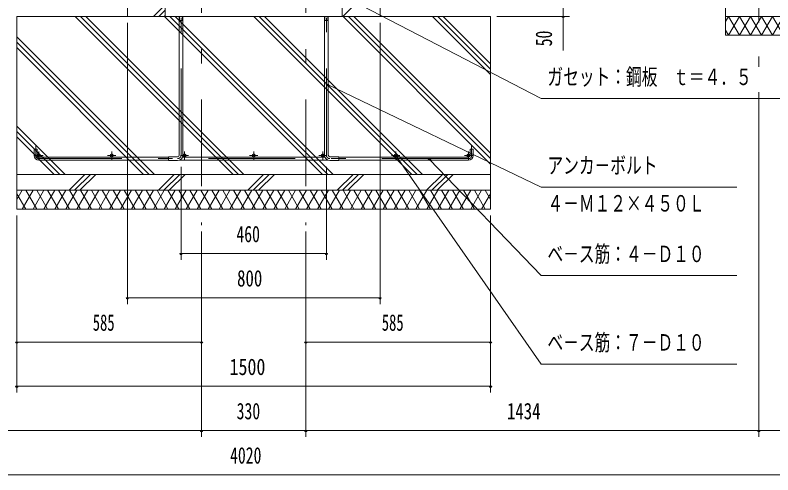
# Model space of a CAD drawing. Units: millimetres, scale not verified. Extents: x -34086 to 34091, y -14700 to 14700.
# Drawn here: x 21273 to 29668, y -4592 to 496 of the extents above; entities that cross this region are included whole.
import ezdxf
from ezdxf.enums import TextEntityAlignment as Align

# ---------------------------------------------------------------- set-up
doc = ezdxf.new("R2010")
doc.units = ezdxf.units.MM
doc.header["$LTSCALE"] = 80
doc.linetypes.add('USER3', pattern=[24, 12, -5, 2, -5])
for name, color, linetype, lineweight in [('0-6_2-02BOLD', 7, 'Continuous', 18), ('0-8_2-22CENTER', 3, 'USER3', 18), ('0-9_2-42THIN', 4, 'Continuous', 18), ('0-A_2-52DIM', 3, 'Continuous', 18), ('0-B_2-62HATCH', 2, 'Continuous', 18)]:
    doc.layers.add(name, color=color, linetype=linetype, lineweight=lineweight)
doc.styles.add('ＭＳ ゴシック', font='')
doc.styles.get('ＭＳ ゴシック').set_extended_font_data('MS Gothic')

msp = doc.modelspace()

# ---------------------------------------------------------------- linework, layer by layer
at = {"layer": '0-6_2-02BOLD'}
for p, q in [((22935.74, 482.9), (22935.74, 1357.9)), ((23089.74, 482.9), (23089.74, -1053.6)), ((23089.74, 435.65), (23131.74, 435.65)), ((23131.74, -1053.6), (23131.74, 482.9)), ((24699.74, 482.9), (24699.74, -1053.6)), ((24699.74, 435.65), (24741.74, 435.65)), ((24741.74, -1053.6), (24741.74, 482.9)), ((29879.84, 482.9), (29144.83, 482.9)), ((21535.74, -1074.6), (22970.74, -1074.6)), ((23072.24, -1071.1), (22970.74, -1071.1)), ((24703.57, -1074.6), (23127.92, -1074.6)), ((24860.74, -1074.6), (26295.74, -1074.6)), ((22970.74, -1109.6), (21535.74, -1109.6)), ((23092.35, -1109.6), (24739.14, -1109.6)), ((26295.74, -1109.6), (24860.74, -1109.6)), ((26540.74, -1267.1), (21290.74, -1267.1)), ((21290.74, -1442.1), (26540.74, -1442.1))]:
    msp.add_line(p, q, dxfattribs=at)
for points in [[(22515.74, 482.9), (22515.74, 1357.9), (18686.64, 1357.9), (18686.64, 272.9), (17951.64, 272.9), (17951.64, 1357.9), (16880.74, 1357.9)], [(22935.74, 1357.9), (24895.74, 1357.9), (24895.74, 482.9)], [(25315.74, 482.9), (25315.74, 1357.9), (29144.83, 1357.9), (29144.83, 272.9), (29879.84, 272.9), (29879.84, 1357.9), (30950.74, 1357.9)], [(21483.24, -1057.1), (21483.24, -987.1), (21518.24, -987.1), (21518.24, -1057.1)], [(26313.24, -1057.1), (26313.24, -987.1), (26348.24, -987.1), (26348.24, -1057.1)], [(22970.74, -1071.1), (22970.74, -1113.1), (23072.24, -1113.1)], [(24759.24, -1113.1), (24860.74, -1113.1), (24860.74, -1071.1), (24759.24, -1071.1)]]:
    msp.add_lwpolyline(points, dxfattribs=at)
msp.add_lwpolyline([(21290.74, -1652.1), (21290.74, 482.9), (26540.74, 482.9), (26540.74, -1652.1)], close=True, dxfattribs=at)
for centre in [(21535.74, -1057.1), (22342.49, -1057.1), (23149.24, -1057.1), (23915.74, -1057.1), (24682.24, -1057.1), (25488.99, -1057.1), (26295.74, -1057.1)]:
    msp.add_circle(centre, 17.5, dxfattribs=at)
for centre, radius, start, end in [((21535.74, -1057.1), 52.5, 180, 270), ((23072.24, -1053.6), 59.5, 270, 0), ((23072.24, -1053.6), 17.5, 270, 0), ((24759.24, -1053.6), 59.5, 180, 270), ((24759.24, -1053.6), 17.5, 180, 270), ((26295.74, -1057.1), 52.5, 270, 0)]:
    msp.add_arc(centre, radius, start, end, dxfattribs=at)
at = {"layer": '0-8_2-22CENTER'}
for p, q in [((23338.25, 7241.41), (23338.25, -1827.1)), ((24493.24, 7241.41), (24493.24, -1827.1)), ((29512.24, 5775.85), (29512.24, 132.9)), ((23110.74, -1053.6), (23110.74, 626.73)), ((24720.74, -1053.6), (24720.74, 626.73)), ((21500.74, -1057.1), (21500.74, -952.1)), ((26330.74, -952.1), (26330.74, -1057.1)), ((21490.24, -1057.1), (21581.24, -1057.1)), ((21535.74, -1102.6), (21535.74, -1011.6)), ((22296.99, -1057.1), (22387.99, -1057.1)), ((22342.49, -1102.6), (22342.49, -1011.6)), ((23103.74, -1057.1), (23194.74, -1057.1)), ((23149.24, -1102.6), (23149.24, -1011.6)), ((23870.24, -1057.1), (23961.24, -1057.1)), ((23915.74, -1011.6), (23915.74, -1102.6)), ((24727.75, -1057.1), (24636.75, -1057.1)), ((24682.24, -1102.6), (24682.24, -1011.6)), ((25443.49, -1057.1), (25534.49, -1057.1)), ((25488.99, -1102.6), (25488.99, -1011.6)), ((26341.24, -1057.1), (26250.24, -1057.1)), ((26295.74, -1011.6), (26295.74, -1102.6)), ((26295.74, -1092.1), (21535.74, -1092.1))]:
    msp.add_line(p, q, dxfattribs=at)
for centre, radius, start, end in [((21535.74, -1057.1), 35, 180, 270), ((23072.24, -1053.6), 38.5, 270, 0), ((24759.24, -1053.6), 38.5, 180, 270), ((26295.74, -1057.1), 35, 270, 0)]:
    msp.add_arc(centre, radius, start, end, dxfattribs=at)
at = {"layer": '0-9_2-42THIN'}
for points in [[(23089.74, 426.56), (23094.99, 435.65), (23094.99, 482.9)], [(23126.49, 482.9), (23126.49, 435.65), (23131.74, 426.56)], [(24699.74, 426.56), (24704.99, 435.65), (24704.99, 482.9)], [(24736.49, 482.9), (24736.49, 435.65), (24741.74, 426.56)]]:
    msp.add_lwpolyline(points, dxfattribs=at)
at = {"layer": '0-A_2-52DIM'}
for p, q in [((27345.74, 104.9), (27345.74, 1252.9)), ((27415.74, 482.9), (26610.74, 482.9)), ((27359.74, 482.9), (27331.74, 482.9)), ((22515.74, -2702.1), (22515.74, 412.9)), ((25315.74, -2702.1), (25315.74, 412.9)), ((29512.24, 39.03), (29512.24, -77.35)), ((24746.51, -272.9), (24718.51, -272.9)), ((27100.74, -1407.1), (24732.51, -272.9)), ((29512.24, -357.1), (29512.24, -4172.1)), ((25508.45, -1064.65), (25480.45, -1064.65)), ((27100.74, -3367.1), (25494.45, -1064.65)), ((25877.92, -1100.3), (25849.92, -1100.3)), ((25863.92, -1100.3), (27100.74, -2387.1)), ((23110.74, -2212.1), (23110.74, -1183.1)), ((24720.74, -1183.1), (24720.74, -2212.1)), ((29270.74, -1407.1), (27100.74, -1407.1)), ((21290.74, -1722.1), (21290.74, -3682.1)), ((26540.74, -3682.1), (26540.74, -1722.1)), ((23338.25, -1897.1), (23338.25, -4172.1)), ((24493.24, -1897.1), (24493.24, -4172.1)), ((23124.74, -2142.1), (23096.74, -2142.1)), ((24720.74, -2142.1), (23110.74, -2142.1)), ((24734.74, -2142.1), (24706.74, -2142.1)), ((27100.74, -2387.1), (29270.74, -2387.1)), ((22529.74, -2632.1), (22501.74, -2632.1)), ((25315.74, -2632.1), (22515.74, -2632.1)), ((25329.74, -2632.1), (25301.74, -2632.1)), ((21304.74, -3122.1), (21276.74, -3122.1)), ((23338.25, -3122.1), (21290.74, -3122.1)), ((23352.25, -3122.1), (23324.25, -3122.1)), ((24507.25, -3122.1), (24479.25, -3122.1)), ((24493.24, -3122.1), (26540.74, -3122.1)), ((26554.74, -3122.1), (26526.74, -3122.1)), ((29270.74, -3367.1), (27100.74, -3367.1)), ((21304.74, -3612.1), (21276.74, -3612.1)), ((21290.74, -3612.1), (26540.74, -3612.1)), ((26554.74, -3612.1), (26526.74, -3612.1)), ((16880.74, -4102.1), (30950.74, -4102.1)), ((23352.25, -4102.1), (23324.25, -4102.1)), ((24507.25, -4102.1), (24479.25, -4102.1)), ((29526.24, -4102.1), (29498.24, -4102.1)), ((30950.74, -4592.1), (16880.74, -4592.1))]:
    msp.add_line(p, q, dxfattribs=at)
msp.add_lwpolyline([(24794.74, 767.96), (27100.74, -427.1), (29900.74, -427.1)], dxfattribs=at)
for centre in [(27345.74, 482.9), (24732.51, -272.9), (25494.45, -1064.65), (25863.92, -1100.3), (23110.74, -2142.1), (24720.74, -2142.1), (22515.74, -2632.1), (25315.74, -2632.1), (21290.74, -3122.1), (23338.25, -3122.1), (24493.25, -3122.1), (26540.74, -3122.1), (21290.74, -3612.1), (26540.74, -3612.1), (23338.25, -4102.1), (24493.25, -4102.1), (29512.24, -4102.1)]:
    msp.add_arc(centre, 14, 180, 0, dxfattribs=at)
at = {"layer": '0-B_2-62HATCH'}
for p, q in [((24905.04, 482.9), (25315.74, 893.6)), ((22806.34, 482.9), (22935.74, 612.29)), ((22935.74, 552.9), (22865.75, 482.9)), ((23686.5, -1267.1), (21936.49, 482.9)), ((21995.89, 482.9), (23745.89, -1267.1)), ((23805.28, -1267.1), (22055.29, 482.9)), ((22925.14, 482.9), (22935.74, 493.5)), ((22926.45, 482.9), (24676.44, -1267.1)), ((24735.84, -1267.1), (22985.84, 482.9)), ((23045.23, 482.9), (24795.24, -1267.1)), ((25666.39, -1267.1), (23916.39, 482.9)), ((23975.79, 482.9), (25725.79, -1267.1)), ((25785.18, -1267.1), (24035.19, 482.9)), ((24906.34, 482.9), (26540.74, -1151.5)), ((26540.74, -1092.1), (24965.73, 482.9)), ((25025.13, 482.9), (26540.74, -1032.7)), ((26540.74, -161.55), (25896.29, 482.9)), ((25955.69, 482.9), (26540.74, -102.15)), ((26540.74, -42.75), (26015.09, 482.9)), ((29178.32, 482.9), (29144.83, 424.9)), ((29299.55, 272.9), (29178.32, 482.9)), ((29178.32, 272.9), (29299.55, 482.9)), ((29420.8, 482.9), (29299.55, 272.9)), ((21290.74, 257.5), (22815.34, -1267.1)), ((29144.83, 330.89), (29178.32, 272.9)), ((22755.94, -1267.1), (21290.74, 198.1)), ((21290.74, 138.71), (22696.55, -1267.1)), ((21825.39, -1267.1), (21290.74, -732.45)), ((21290.74, -791.84), (21766, -1267.1)), ((21706.6, -1267.1), (21290.74, -851.24)), ((21871.3, -1442.1), (22046.3, -1267.1)), ((22105.69, -1267.1), (21930.7, -1442.1)), ((21990.09, -1442.1), (22165.09, -1267.1)), ((22861.25, -1442.1), (23036.25, -1267.1)), ((23095.65, -1267.1), (22920.65, -1442.1)), ((22980.04, -1442.1), (23155.04, -1267.1)), ((24026.19, -1267.1), (23851.2, -1442.1)), ((23910.59, -1442.1), (24085.59, -1267.1)), ((24144.99, -1267.1), (23969.99, -1442.1)), ((24841.14, -1442.1), (25016.15, -1267.1)), ((25075.54, -1267.1), (24900.54, -1442.1)), ((24959.94, -1442.1), (25134.94, -1267.1)), ((25831.1, -1442.1), (26006.09, -1267.1)), ((26065.49, -1267.1), (25890.49, -1442.1)), ((26124.89, -1267.1), (25949.89, -1442.1)), ((21290.74, -1543.72), (21349.42, -1442.1)), ((21389.83, -1652.1), (21290.74, -1480.47)), ((21470.66, -1442.1), (21349.42, -1652.1)), ((21389.83, -1442.1), (21511.07, -1652.1)), ((21470.66, -1652.1), (21591.9, -1442.1)), ((21632.31, -1652.1), (21511.07, -1442.1)), ((21713.14, -1442.1), (21591.9, -1652.1)), ((21632.31, -1442.1), (21753.57, -1652.1)), ((21713.14, -1652.1), (21834.39, -1442.1)), ((21874.8, -1652.1), (21753.57, -1442.1)), ((21955.63, -1442.1), (21834.39, -1652.1)), ((21996.05, -1652.1), (21874.8, -1442.1)), ((22076.88, -1442.1), (21955.63, -1652.1)), ((22117.29, -1652.1), (21996.05, -1442.1)), ((22198.11, -1442.1), (22076.88, -1652.1)), ((22117.29, -1442.1), (22238.54, -1652.1)), ((22198.11, -1652.1), (22319.36, -1442.1)), ((22359.77, -1652.1), (22238.54, -1442.1)), ((22440.6, -1442.1), (22319.36, -1652.1)), ((22359.77, -1442.1), (22481.02, -1652.1)), ((22440.6, -1652.1), (22561.85, -1442.1)), ((22602.27, -1652.1), (22481.02, -1442.1)), ((22683.09, -1442.1), (22561.85, -1652.1)), ((22602.27, -1442.1), (22723.51, -1652.1)), ((22683.09, -1652.1), (22804.34, -1442.1)), ((22844.75, -1652.1), (22723.51, -1442.1)), ((22925.58, -1442.1), (22804.34, -1652.1)), ((22844.75, -1442.1), (22966, -1652.1)), ((22925.58, -1652.1), (23046.83, -1442.1)), ((23087.24, -1652.1), (22966, -1442.1)), ((23168.07, -1442.1), (23046.83, -1652.1)), ((23087.24, -1442.1), (23208.48, -1652.1)), ((23168.07, -1652.1), (23289.31, -1442.1)), ((23329.73, -1652.1), (23208.48, -1442.1)), ((23410.56, -1442.1), (23289.31, -1652.1)), ((23329.73, -1442.1), (23450.97, -1652.1)), ((23410.56, -1652.1), (23531.79, -1442.1)), ((23572.21, -1652.1), (23450.97, -1442.1)), ((23653.04, -1442.1), (23531.79, -1652.1)), ((23572.21, -1442.1), (23693.45, -1652.1)), ((23653.04, -1652.1), (23774.28, -1442.1)), ((23814.7, -1652.1), (23693.45, -1442.1)), ((23895.53, -1442.1), (23774.28, -1652.1)), ((23814.7, -1442.1), (23935.94, -1652.1)), ((23895.53, -1652.1), (24016.77, -1442.1)), ((24057.19, -1652.1), (23935.94, -1442.1)), ((24138.02, -1442.1), (24016.77, -1652.1)), ((24057.19, -1442.1), (24178.43, -1652.1)), ((24138.02, -1652.1), (24259.25, -1442.1)), ((24299.67, -1652.1), (24178.43, -1442.1)), ((24380.5, -1442.1), (24259.25, -1652.1)), ((24299.67, -1442.1), (24420.92, -1652.1)), ((24380.5, -1652.1), (24501.74, -1442.1)), ((24542.16, -1652.1), (24420.91, -1442.1)), ((24622.99, -1442.1), (24501.74, -1652.1)), ((24542.16, -1442.1), (24663.41, -1652.1)), ((24622.99, -1652.1), (24744.23, -1442.1)), ((24784.65, -1652.1), (24663.41, -1442.1)), ((24865.47, -1442.1), (24744.23, -1652.1)), ((24784.65, -1442.1), (24905.89, -1652.1)), ((24865.47, -1652.1), (24986.72, -1442.1)), ((24905.89, -1442.1), (25027.13, -1652.1)), ((24986.72, -1652.1), (25107.96, -1442.1)), ((25148.38, -1652.1), (25027.13, -1442.1)), ((25229.21, -1442.1), (25107.96, -1652.1)), ((25148.38, -1442.1), (25269.62, -1652.1)), ((25229.21, -1652.1), (25350.45, -1442.1)), ((25390.87, -1652.1), (25269.62, -1442.1)), ((25471.7, -1442.1), (25350.45, -1652.1)), ((25390.87, -1442.1), (25512.1, -1652.1)), ((25471.7, -1652.1), (25592.93, -1442.1)), ((25633.35, -1652.1), (25512.1, -1442.1)), ((25714.18, -1442.1), (25592.93, -1652.1)), ((25633.35, -1442.1), (25754.6, -1652.1)), ((25714.18, -1652.1), (25835.42, -1442.1)), ((25875.84, -1652.1), (25754.59, -1442.1)), ((25956.67, -1442.1), (25835.42, -1652.1)), ((25875.84, -1442.1), (25997.09, -1652.1)), ((25956.67, -1652.1), (26077.91, -1442.1)), ((26118.33, -1652.1), (25997.08, -1442.1)), ((26199.15, -1442.1), (26077.91, -1652.1)), ((26118.33, -1442.1), (26239.57, -1652.1)), ((26199.15, -1652.1), (26320.4, -1442.1)), ((26360.81, -1652.1), (26239.57, -1442.1)), ((26441.64, -1442.1), (26320.4, -1652.1)), ((26360.81, -1442.1), (26482.06, -1652.1)), ((26441.64, -1652.1), (26540.74, -1480.45)), ((26540.74, -1543.74), (26482.06, -1442.1))]:
    msp.add_line(p, q, dxfattribs=at)
for points in [[(29299.55, 482.9), (29420.8, 272.9), (29542.05, 482.9), (29663.29, 272.9), (29784.54, 482.9), (29879.84, 317.83)], [(29879.84, 437.98), (29784.54, 272.9), (29663.29, 482.9), (29542.05, 272.9), (29420.8, 482.9)]]:
    msp.add_lwpolyline(points, dxfattribs=at)

# ---------------------------------------------------------------- texts
at = {"layer": '0-A_2-52DIM', "color": 7, "style": 'ＭＳ ゴシック', "width": 0.7}
msp.add_text('50', height=182.3, rotation=90, dxfattribs=at).set_placement((27275.74, 151.5), align=Align.BOTTOM_LEFT)
at = {"layer": '0-A_2-52DIM', "color": 7, "style": 'ＭＳ ゴシック'}
for s, width, p in [('ガセット：鋼板\u3000ｔ＝４．５', 0.7, (27170.74, -332.23)), ('アンカ－ボルト', 0.7, (27170.74, -1312.23)), ('４－Ｍ１２×４５０Ｌ', 0.7, (27170.74, -1732.23)), ('460', 0.7, (23724.19, -2072.1)), ('ベ－ス筋：４－Ｄ１０', 0.7, (27170.74, -2292.23)), ('800', 0.75, (23731.77, -2562.1)), ('585', 0.65, (22132.64, -3052.1)), ('585', 0.65, (25335.14, -3052.1)), ('ベ－ス筋：７－Ｄ１０', 0.7, (27170.74, -3272.23)), ('1500', 0.8, (23648.37, -3542.1)), ('330', 0.7, (23726.98, -4032.1)), ('1434', 0.75, (26722.02, -4032.1)), ('4020', 0.7, (23654.09, -4522.1))]:
    msp.add_text(s, height=182.3, dxfattribs=dict(at, width=width)).set_placement(p, align=Align.BOTTOM_LEFT)

doc.saveas('drawing.dxf')
